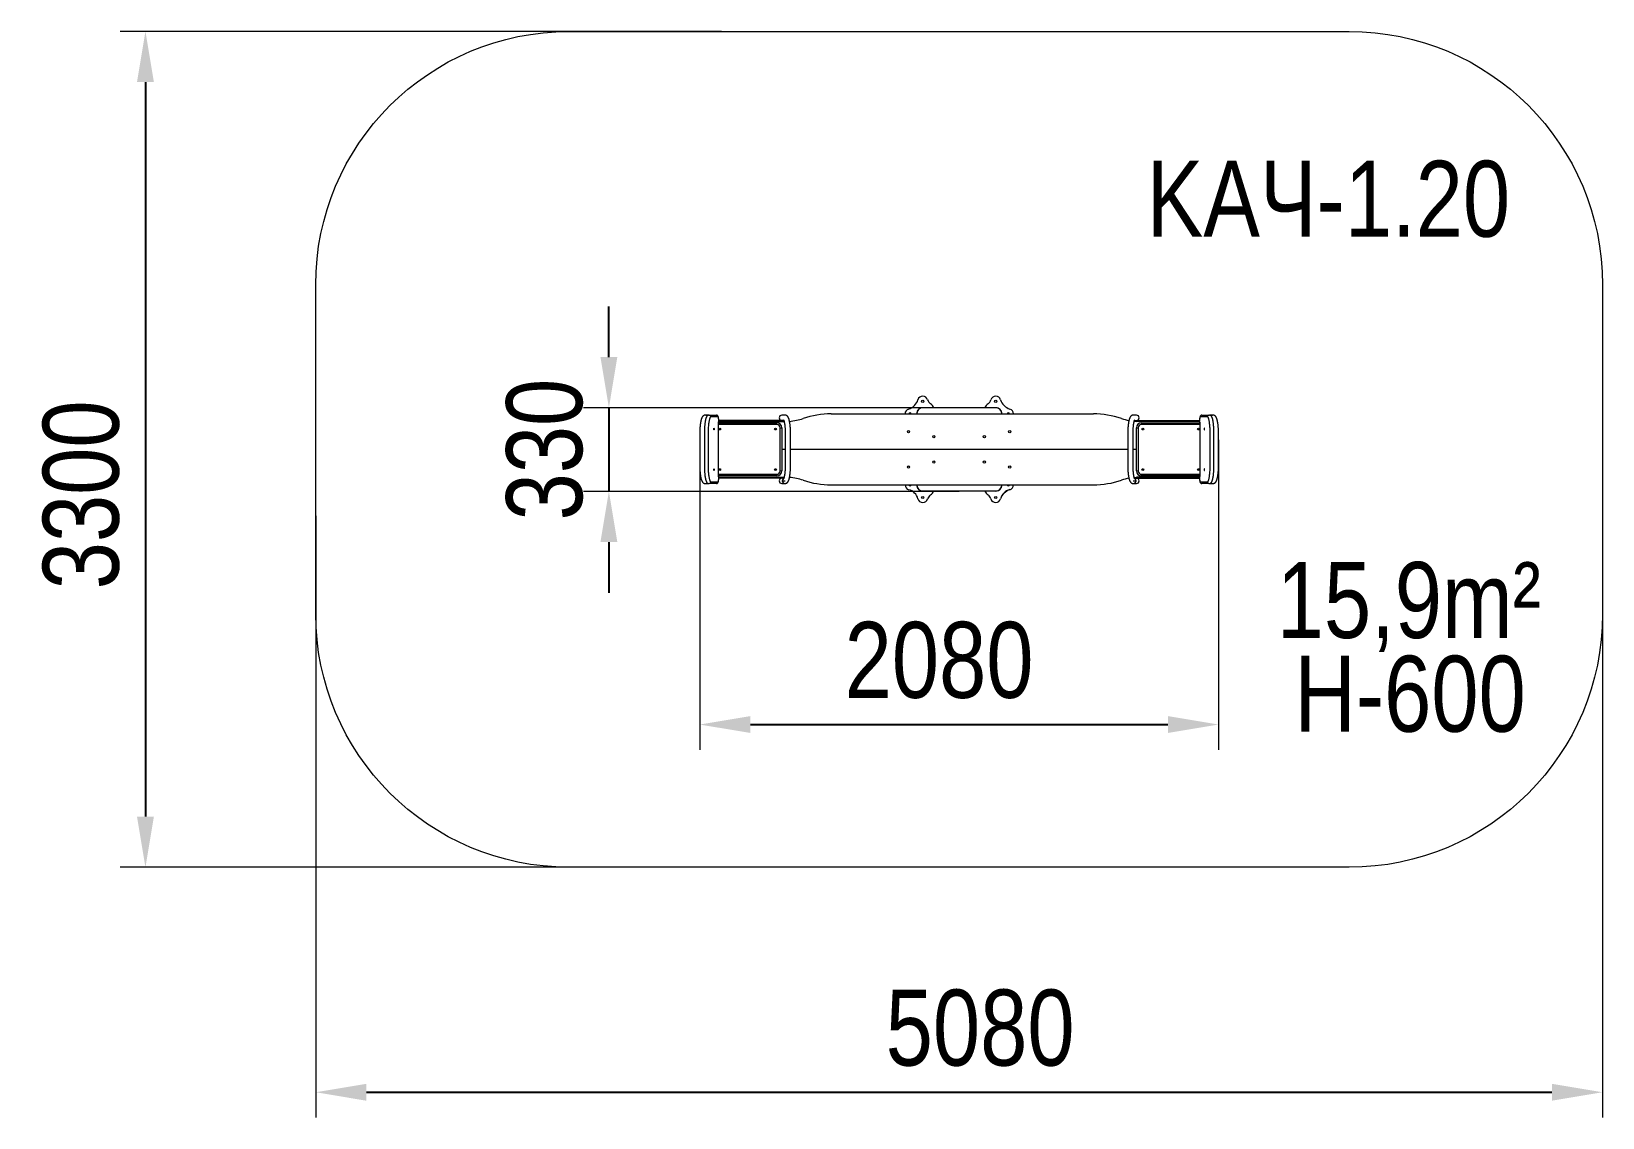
# Model space of a CAD drawing. Header units: millimetres. Extents: x -3667 to 2535, y -2641 to 1647.
import ezdxf

# ---------------------------------------------------------------- set-up
doc = ezdxf.new("R2010")
doc.units = ezdxf.units.MM
for name, color, linetype in [('DIKOM_АРТИКУЛ', 7, 'Continuous'), ('DIKOM_ЗОНА', 80, 'Continuous'), ('DIKOM_ОБЪЕКТ', 7, 'Continuous'), ('DIKOM_РАЗМЕР_ЗОНА', 7, 'Continuous'), ('DIKOM_РАЗМЕР_ОБЪЕКТА', 7, 'Continuous')]:
    doc.layers.add(name, color=color, linetype=linetype)
doc.styles.add('style1', font='arialbd.ttf', dxfattribs={"width": 0.8})
doc.dimstyles.new('1-50', dxfattribs={"dimtxt": 300, "dimasz": 200, "dimexe": 100, "dimexo": 0, "dimgap": 100, "dimtad": 1, "dimtxsty": 'style1', "dimcen": 200, "dimclrd": 7, "dimclre": 7, "dimclrt": 7, "dimadec": 1, "dimazin": 2, "dimtfac": 1, "dimtmove": 0, "dimatfit": 2, "dimfxl": 0, "dimlwd": 25, "dimlwe": 18, "dimarcsym": 0})

# ---------------------------------------------------------------- blocks, each defined once
blk = doc.blocks.new('*D9')
at = {"layer": 'Defpoints', "color": 0, "transparency": 16777216}
for p in [(-2545.1, -266), (2534.9, -451.8), (2534.9, -2541.2)]:
    blk.add_point(p, dxfattribs=at)
at = {"layer": 'DIKOM_РАЗМЕР_ЗОНА', "color": 7, "lineweight": 18, "transparency": 16777216}
for p, q in [((-2545.1, -266), (-2545.1, -2641.2)), ((2534.9, -451.8), (2534.9, -2641.2))]:
    blk.add_line(p, q, dxfattribs=at)
at = {"layer": 'DIKOM_РАЗМЕР_ЗОНА', "color": 7, "lineweight": 25, "transparency": 16777216}
blk.add_line((-2345.1, -2541.2), (2334.9, -2541.2), dxfattribs=at)
at = {"layer": 'DIKOM_РАЗМЕР_ЗОНА', "color": 7, "transparency": 16777216}
for points in [[(-2345.1, -2507.9), (-2345.1, -2574.6), (-2545.1, -2541.2)], [(2334.9, -2507.9), (2334.9, -2574.6), (2534.9, -2541.2)]]:
    blk.add_solid(points, dxfattribs=at)
at = {"layer": 'DIKOM_РАЗМЕР_ЗОНА', "color": 7, "transparency": 16777216, "insert": (77.8, -2288.1), "char_height": 300, "attachment_point": 5, "style": 'style1'}
blk.add_mtext('{\\fArial|b0|i0|c204|p34;5080}', dxfattribs=at)
blk = doc.blocks.new('*D10')
at = {"layer": 'Defpoints', "color": 0, "transparency": 16777216}
for p in [(-943.5, 1646.9), (-3217.2, -1653.1), (-1162.3, -1653.1)]:
    blk.add_point(p, dxfattribs=at)
at = {"layer": 'DIKOM_РАЗМЕР_ЗОНА', "color": 7, "lineweight": 18, "transparency": 16777216}
for p, q in [((-943.5, 1646.9), (-3317.2, 1646.9)), ((-1162.3, -1653.1), (-3317.2, -1653.1))]:
    blk.add_line(p, q, dxfattribs=at)
at = {"layer": 'DIKOM_РАЗМЕР_ЗОНА', "color": 7, "lineweight": 25, "transparency": 16777216}
blk.add_line((-3217.2, 1446.9), (-3217.2, -1453.1), dxfattribs=at)
at = {"layer": 'DIKOM_РАЗМЕР_ЗОНА', "color": 7, "transparency": 16777216}
for points in [[(-3250.5, 1446.9), (-3183.8, 1446.9), (-3217.2, 1646.9)], [(-3250.5, -1453.1), (-3183.8, -1453.1), (-3217.2, -1653.1)]]:
    blk.add_solid(points, dxfattribs=at)
at = {"layer": 'DIKOM_РАЗМЕР_ЗОНА', "color": 7, "transparency": 16777216, "insert": (-3470.4, -182.7), "char_height": 300, "attachment_point": 5, "rotation": 90, "style": 'style1'}
blk.add_mtext('{\\fArial|b0|i0|c204|p34;3300}', dxfattribs=at)
blk = doc.blocks.new('*D11')
at = {"layer": 'Defpoints', "color": 0, "transparency": 16777216}
for p in [(-1029.2, 34.4), (1019, 34.4), (1019, -1089.5)]:
    blk.add_point(p, dxfattribs=at)
at = {"layer": 'DIKOM_РАЗМЕР_ОБЪЕКТА', "color": 7, "lineweight": 18, "transparency": 16777216}
for p, q in [((-1029.2, 34.4), (-1029.2, -1189.5)), ((1019, 34.4), (1019, -1189.5))]:
    blk.add_line(p, q, dxfattribs=at)
at = {"layer": 'DIKOM_РАЗМЕР_ОБЪЕКТА', "color": 7, "lineweight": 25, "transparency": 16777216}
blk.add_line((-829.2, -1089.5), (819, -1089.5), dxfattribs=at)
at = {"layer": 'DIKOM_РАЗМЕР_ОБЪЕКТА', "color": 7, "transparency": 16777216}
for points in [[(-829.2, -1056.1), (-829.2, -1122.8), (-1029.2, -1089.5)], [(819, -1056.1), (819, -1122.8), (1019, -1089.5)]]:
    blk.add_solid(points, dxfattribs=at)
at = {"layer": 'DIKOM_РАЗМЕР_ОБЪЕКТА', "color": 7, "transparency": 16777216, "insert": (-84.4, -836.3), "char_height": 300, "attachment_point": 5, "style": 'style1'}
blk.add_mtext('{\\fArial|b0|i0|c204|p34;2080}', dxfattribs=at)
blk = doc.blocks.new('*D12')
at = {"layer": 'Defpoints', "color": 0, "transparency": 16777216}
for p in [(-4.6, 160.9), (-1387.7, -169.1), (-4.6, -169.1)]:
    blk.add_point(p, dxfattribs=at)
at = {"layer": 'DIKOM_РАЗМЕР_ОБЪЕКТА', "color": 7, "lineweight": 25, "transparency": 16777216}
for p, q in [((-1387.7, 360.9), (-1387.7, 560.9)), ((-1387.7, 160.9), (-1387.7, -169.1)), ((-1387.7, -369.1), (-1387.7, -569.1))]:
    blk.add_line(p, q, dxfattribs=at)
at = {"layer": 'DIKOM_РАЗМЕР_ОБЪЕКТА', "color": 7, "lineweight": 18, "transparency": 16777216}
for p, q in [((-4.6, 160.9), (-1487.7, 160.9)), ((-4.6, -169.1), (-1487.7, -169.1))]:
    blk.add_line(p, q, dxfattribs=at)
at = {"layer": 'DIKOM_РАЗМЕР_ОБЪЕКТА', "color": 7, "transparency": 16777216}
for points in [[(-1421, 360.9), (-1354.4, 360.9), (-1387.7, 160.9)], [(-1421, -369.1), (-1354.4, -369.1), (-1387.7, -169.1)]]:
    blk.add_solid(points, dxfattribs=at)
at = {"layer": 'DIKOM_РАЗМЕР_ОБЪЕКТА', "color": 7, "transparency": 16777216, "insert": (-1641, -4.1), "char_height": 300, "attachment_point": 5, "rotation": 90, "style": 'style1'}
blk.add_mtext('{\\fArial|b0|i0|c204|p34;330}', dxfattribs=at)

msp = doc.modelspace()

# ---------------------------------------------------------------- linework, layer by layer
at = {"layer": 'DIKOM_ЗОНА', "color": 3, "lineweight": 15}
msp.add_lwpolyline([(-1545.079, 1646.922), (1534.921, 1646.922, -0.41421356), (2534.921, 646.922), (2534.921, -653.078, -0.41421356), (1534.921, -1653.078), (-1545.079, -1653.078, -0.41421356), (-2545.079, -653.078), (-2545.079, 646.922, -0.41421356)], format="xyb", close=True, dxfattribs=at)
at = {"layer": 'DIKOM_ОБЪЕКТ', "color": 7, "linetype": 'Continuous', "lineweight": 15}
for p, q in [((-993.273, 131.922), (-1007.236, 131.922)), ((-993.273, 131.922), (-991.303, 131.922)), ((-991.303, 131.922), (-963.519, 131.922)), ((-957.118, 125.422), (-984.902, 125.422)), ((-692.399, 131.922), (-705.162, 131.922)), ((-510.02, 136.922), (524.862, 136.922)), ((139.421, 160.922), (-148.579, 160.922)), ((695.004, 131.922), (682.241, 131.922)), ((974.744, 125.422), (946.96, 125.422)), ((953.361, 131.922), (981.145, 131.922)), ((981.145, 131.922), (983.114, 131.922)), ((997.078, 131.922), (983.114, 131.922)), ((-955.121, -104.078), (-955.121, 97.922)), ((-955.121, 97.922), (-955.022, 97.922)), ((-955.022, -104.078), (-955.022, 97.922)), ((-725.079, 95.422), (-955.022, 95.422)), ((-954.88, 101.922), (-725.079, 101.922)), ((-954.329, 106.093), (-954.045, 106.532)), ((-953.991, 106.922), (-696.008, 106.922)), ((-699.872, 110.922), (-953.879, 110.922)), ((-725.079, 95.422), (-725.079, 101.922)), ((-711.579, 81.922), (-705.079, 81.922)), ((-711.579, -88.078), (-711.579, 81.922)), ((-705.079, 81.922), (-705.079, -88.078)), ((-699.872, 110.922), (-697.169, 110.922)), ((687.01, 110.922), (689.714, 110.922)), ((689.714, 110.922), (943.725, 110.922)), ((943.833, 106.922), (694.921, 106.922)), ((694.921, 81.922), (701.421, 81.922)), ((694.921, -88.078), (694.921, 81.922)), ((701.421, 81.922), (701.421, -88.078)), ((714.921, 95.422), (714.921, 101.922)), ((714.921, 101.922), (944.718, 101.922)), ((944.864, 95.422), (714.921, 95.422)), ((944.168, 106.097), (943.887, 106.532)), ((944.864, 97.922), (944.864, -104.078)), ((944.864, 97.922), (944.963, 97.922)), ((944.963, 97.922), (944.963, -104.078)), ((-1029.197, 55.422), (-1029.197, -61.578)), ((-1010.799, 61.922), (-1010.799, -68.078)), ((-995.928, 61.922), (-995.928, -68.078)), ((-691.438, 55.422), (-691.438, -61.578)), ((-670.438, -61.578), (-670.438, 55.422)), ((660.28, 55.422), (660.28, -61.578)), ((681.28, -61.578), (681.28, 55.422)), ((985.77, -68.078), (985.77, 61.922)), ((1000.641, -68.078), (1000.641, 61.922)), ((1019.039, -61.578), (1019.039, 55.422)), ((-691.438, -3.078), (-705.079, -3.078)), ((660.28, -3.078), (-670.438, -3.078)), ((694.921, -3.078), (681.28, -3.078)), ((-955.121, -104.078), (-955.022, -104.078)), ((-955.022, -101.578), (-725.079, -101.578)), ((-725.079, -108.078), (-954.876, -108.078)), ((-954.045, -112.687), (-954.326, -112.252)), ((-953.991, -113.078), (-696.017, -113.078)), ((-699.872, -117.078), (-953.883, -117.078)), ((-725.079, -108.078), (-725.079, -101.578)), ((-711.579, -88.078), (-705.079, -88.078)), ((-697.169, -117.078), (-699.872, -117.078)), ((689.714, -117.078), (687.011, -117.078)), ((689.714, -117.078), (943.721, -117.078)), ((694.921, -88.078), (701.421, -88.078)), ((943.833, -113.078), (694.921, -113.078)), ((714.921, -108.078), (714.921, -101.578)), ((714.921, -101.578), (944.864, -101.578)), ((944.722, -108.078), (714.921, -108.078)), ((944.173, -112.244), (943.887, -112.687)), ((944.864, -104.078), (944.963, -104.078)), ((-1007.236, -138.078), (-993.273, -138.078)), ((-993.273, -138.078), (-991.303, -138.078)), ((-963.519, -138.078), (-991.303, -138.078)), ((-984.902, -131.578), (-957.118, -131.578)), ((-705.162, -127.578), (-692.399, -127.578)), ((-705.162, -138.078), (-692.399, -138.078)), ((-510.02, -143.078), (524.862, -143.078)), ((-148.579, -167.078), (139.421, -167.078)), ((682.241, -127.578), (695.004, -127.578)), ((682.241, -138.078), (695.004, -138.078)), ((946.96, -131.578), (974.744, -131.578)), ((981.145, -138.078), (953.361, -138.078)), ((981.145, -138.078), (983.114, -138.078)), ((983.114, -138.078), (997.078, -138.078))]:
    msp.add_line(p, q, dxfattribs=at)
at = {"layer": 'DIKOM_ОБЪЕКТ', "color": 7, "linetype": 'Continuous', "lineweight": 15, "flags": 128}
for points in [[(-984.902, 125.422), (-985.726, 125.245), (-986.545, 124.713), (-987.355, 123.83), (-988.152, 122.601), (-988.93, 121.033), (-989.686, 119.134), (-990.415, 116.915), (-991.113, 114.389), (-991.777, 111.569), (-992.402, 108.471), (-992.985, 105.113), (-993.523, 101.514), (-994.012, 97.693), (-994.451, 93.672), (-994.836, 89.474), (-995.166, 85.122), (-995.438, 80.639), (-995.652, 76.053), (-995.805, 71.387), (-995.898, 66.668), (-995.928, 61.922)], [(-953.917, 108.477), (-953.992, 111.191), (-954.136, 113.81), (-954.346, 116.277), (-954.618, 118.538), (-954.944, 120.543), (-955.318, 122.247), (-955.732, 123.613), (-956.177, 124.611), (-956.642, 125.218), (-957.118, 125.422)], [(946.96, 125.422), (946.484, 125.218), (946.019, 124.611), (945.574, 123.613), (945.16, 122.247), (944.786, 120.543), (944.459, 118.538), (944.188, 116.277), (943.978, 113.81), (943.834, 111.191), (943.759, 108.477)], [(985.77, 61.922), (985.739, 66.668), (985.647, 71.387), (985.494, 76.053), (985.28, 80.639), (985.008, 85.122), (984.678, 89.474), (984.293, 93.672), (983.854, 97.693), (983.365, 101.514), (982.827, 105.113), (982.244, 108.471), (981.619, 111.569), (980.955, 114.389), (980.257, 116.915), (979.528, 119.134), (978.772, 121.033), (977.994, 122.601), (977.197, 123.83), (976.387, 124.713), (975.568, 125.245), (974.744, 125.422)], [(-973.094, 73.422), (-973.291, 73.612), (-973.467, 74.16), (-973.602, 75.008), (-973.683, 76.063), (-973.699, 77.211), (-973.65, 78.328), (-973.541, 79.293), (-973.383, 80.001), (-973.194, 80.375), (-972.994, 80.375), (-972.804, 80.001), (-972.646, 79.293), (-972.537, 78.328), (-972.488, 77.211), (-972.504, 76.063), (-972.585, 75.008), (-972.72, 74.16), (-972.896, 73.612), (-973.094, 73.422)], [(686.078, 107.751), (687.415, 107.605), (694.921, 106.922)], [(962.935, 73.422), (963.133, 73.612), (963.309, 74.16), (963.444, 75.008), (963.525, 76.063), (963.541, 77.211), (963.492, 78.328), (963.383, 79.293), (963.225, 80.001), (963.035, 80.375), (962.835, 80.375), (962.646, 80.001), (962.488, 79.293), (962.379, 78.328), (962.33, 77.211), (962.346, 76.063), (962.427, 75.008), (962.562, 74.16), (962.738, 73.612), (962.935, 73.422)], [(-995.928, -68.078), (-995.898, -72.823), (-995.805, -77.542), (-995.652, -82.208), (-995.438, -86.795), (-995.166, -91.277), (-994.836, -95.629), (-994.451, -99.828), (-994.012, -103.848), (-993.523, -107.669), (-992.985, -111.269), (-992.402, -114.626), (-991.777, -117.724), (-991.113, -120.544), (-990.415, -123.07), (-989.686, -125.289), (-988.93, -127.188), (-988.152, -128.756), (-987.355, -129.985), (-986.545, -130.868), (-985.726, -131.4), (-984.902, -131.578)], [(-973.094, -86.578), (-973.291, -86.388), (-973.467, -85.84), (-973.602, -84.992), (-973.683, -83.937), (-973.699, -82.789), (-973.65, -81.672), (-973.541, -80.707), (-973.383, -79.999), (-973.194, -79.625), (-972.994, -79.625), (-972.804, -79.999), (-972.646, -80.707), (-972.537, -81.672), (-972.488, -82.789), (-972.504, -83.937), (-972.585, -84.992), (-972.72, -85.84), (-972.896, -86.388), (-973.094, -86.578)], [(-957.118, -131.578), (-956.642, -131.374), (-956.177, -130.766), (-955.732, -129.768), (-955.318, -128.402), (-954.944, -126.698), (-954.618, -124.693), (-954.346, -122.432), (-954.136, -119.965), (-953.992, -117.346), (-953.917, -114.632)], [(686.084, -113.906), (687.415, -113.76), (694.921, -113.078)], [(943.759, -114.632), (943.834, -117.346), (943.978, -119.965), (944.188, -122.432), (944.459, -124.693), (944.786, -126.698), (945.16, -128.402), (945.574, -129.768), (946.019, -130.766), (946.484, -131.374), (946.96, -131.578)], [(962.935, -86.578), (963.133, -86.388), (963.309, -85.84), (963.444, -84.992), (963.525, -83.937), (963.541, -82.789), (963.492, -81.672), (963.383, -80.707), (963.225, -79.999), (963.035, -79.625), (962.835, -79.625), (962.646, -79.999), (962.488, -80.707), (962.379, -81.672), (962.33, -82.789), (962.346, -83.937), (962.427, -84.992), (962.562, -85.84), (962.738, -86.388), (962.935, -86.578)], [(974.744, -131.578), (975.568, -131.4), (976.387, -130.868), (977.197, -129.985), (977.994, -128.756), (978.772, -127.188), (979.528, -125.289), (980.257, -123.07), (980.955, -120.544), (981.619, -117.724), (982.244, -114.626), (982.827, -111.269), (983.365, -107.669), (983.854, -103.848), (984.293, -99.828), (984.678, -95.629), (985.008, -91.277), (985.28, -86.795), (985.494, -82.208), (985.647, -77.542), (985.739, -72.823), (985.77, -68.078)]]:
    msp.add_lwpolyline(points, dxfattribs=at)
at = {"layer": 'DIKOM_ОБЪЕКТ', "color": 7, "linetype": 'Continuous', "lineweight": 15}
for centre, radius in [((-148.579, 186.922), 4.5), ((139.421, 186.922), 4.5), ((-950.079, 76.922), 3.5), ((-730.079, 76.922), 3.5), ((-205.079, 66.922), 4.5), ((194.921, 66.922), 4.5), ((719.921, 76.922), 3.5), ((939.921, 76.922), 3.5), ((-105.079, 46.922), 4.5), ((94.921, 46.922), 4.5), ((-105.079, -53.078), 4.5), ((94.921, -53.078), 4.5), ((-950.079, -83.078), 3.5), ((-730.079, -83.078), 3.5), ((-205.079, -73.078), 4.5), ((194.921, -73.078), 4.5), ((719.921, -83.078), 3.5), ((939.921, -83.078), 3.5), ((-148.579, -193.078), 4.5), ((139.421, -193.078), 4.5)]:
    msp.add_circle(centre, radius, dxfattribs=at)
for centre, radius, start, end in [((-220.35, 208.693), 55, 286.8744943, 343.1255057), ((-148.579, 186.922), 20, 16.2602047, 163.1255057), ((-100.579, 200.922), 30, 196.2602047, 233.1301024), ((91.421, 200.922), 30, 306.8698976, 343.7397953), ((139.421, 186.922), 20, 16.8744943, 163.7397953), ((211.191, 208.693), 55, 196.8744943, 253.1255057), ((-1007.252, 121.655), 10.268, 44.6517444, 89.9101729), ((-1007.255, 121.648), 10.274, 44.6531183, 89.8949627), ((-991.353, 125.471), 6.451, 359.564948, 89.5583522), ((-963.569, 125.471), 6.451, 359.5646485, 89.5581183), ((-705.044, 121.422), 10.501, 90.6450043, 269.3549957), ((-510.02, -213.078), 350, 90, 108.5087104), ((-198.579, 136.922), 20, 106.8744943, 180), ((-198.579, 136.922), 4.5, 0, 180), ((-148.579, 136.922), 24.5, 78.4047273, 180), ((-148.579, 136.922), 24, 90, 180), ((-148.579, 136.922), 50, 28.685402, 53.1301024), ((139.421, 136.922), 50, 126.8698976, 151.314598), ((139.421, 136.922), 24.5, 0, 101.5952727), ((139.421, 136.922), 24, 0, 90), ((189.421, 136.922), 4.5, 0, 180), ((189.421, 136.922), 20, 0, 73.1255057), ((524.862, -213.078), 350, 71.4912896, 90), ((694.886, 121.422), 10.501, 270.6450043, 89.3549957), ((953.411, 125.471), 6.451, 90.4418817, 180.4353515), ((981.195, 125.471), 6.451, 90.4416478, 180.435052), ((997.09, 121.664), 10.259, 90.0077848, 135.3915878), ((997.093, 121.658), 10.265, 90.0822415, 135.3700061), ((-920.335, 99.3), 34.814, 164.7151767, 182.267568), ((-725.079, 81.922), 20, 0, 90), ((-725.079, 81.922), 13.5, 0, 90), ((-698.361, 349.527), 243.293, 275.5987705, 288.5087104), ((713.202, 349.527), 243.293, 251.4912896, 258.6311454), ((714.921, 81.922), 20, 90, 180), ((714.921, 81.922), 13.5, 90, 180), ((910.176, 99.3), 34.814, 357.732432, 15.2848233), ((-920.335, -105.455), 34.814, 177.732426, 195.2848385), ((-725.079, -88.078), 13.5, 270, 0), ((-725.079, -88.078), 20, 270, 0), ((-705.044, -127.578), 10.501, 90.6449861, 269.3550139), ((-692.255, -127.561), 10.518, 122.21146, 269.2138891), ((-692.21, -127.546), 10.529, 122.7385531, 180.1703131), ((-698.361, -355.682), 243.293, 71.4912896, 84.4001553), ((713.202, -355.682), 243.293, 101.3696852, 108.5087104), ((682.09, -127.559), 10.52, 270.8214609, 58.0498489), ((682.09, -127.559), 10.52, 270.8229376, 57.2075459), ((714.921, -88.078), 20, 180, 270), ((694.886, -127.578), 10.501, 270.6449861, 89.3550139), ((714.921, -88.078), 13.5, 180, 270), ((910.177, -105.455), 34.814, 344.7151615, 2.267574), ((-1007.248, -127.819), 10.259, 270.0076471, 315.3917255), ((-1007.251, -127.813), 10.265, 270.0824226, 315.3702585), ((-991.353, -131.627), 6.451, 270.4416474, 0.4349867), ((-963.569, -131.627), 6.451, 270.4418814, 0.4352862), ((-692.321, -127.659), 10.418, 179.5536047, 270.2722736), ((-510.02, 206.922), 350, 251.4912896, 270), ((-198.579, -143.078), 20, 180, 255.3364156), ((-216.299, -210.798), 50, 14.6635844, 75.3364156), ((-198.579, -143.078), 4.5, 180, 0), ((-148.579, -143.078), 24.5, 180, 281.5952727), ((-148.579, -143.078), 24, 180, 270), ((-100.579, -207.078), 30, 126.8698976, 163.7397953), ((-148.579, -143.078), 50, 306.8698976, 331.314598), ((139.421, -143.078), 50, 208.685402, 233.1301024), ((91.421, -207.078), 30, 16.2602047, 53.1301024), ((139.421, -143.078), 24.5, 258.4047273, 0), ((139.421, -143.078), 24, 270, 0), ((211.191, -214.848), 55, 106.8744943, 163.1255057), ((207.141, -210.798), 50, 104.6635844, 165.3364156), ((189.421, -143.078), 4.5, 180, 0), ((189.421, -143.078), 20, 284.6635844, 0), ((524.862, 206.922), 350, 270, 288.5087104), ((953.411, -131.627), 6.451, 179.5647138, 269.5581186), ((981.195, -131.627), 6.451, 179.5650133, 269.5583526), ((997.097, -127.803), 10.275, 224.6538407, 269.8945742), ((997.094, -127.81), 10.268, 224.6519149, 269.9102366), ((-148.579, -193.078), 20, 194.6635844, 343.7397953), ((139.421, -193.078), 20, 196.2602047, 345.3364156)]:
    msp.add_arc(centre, radius, start, end, dxfattribs=at)
for points, knots in [([(-1007.236, 131.922), (-1007.867, 131.895), (-1009.15, 131.838), (-1011.006, 131.388), (-1012.743, 130.703), (-1014.313, 129.809), (-1015.724, 128.749), (-1016.996, 127.533), (-1018.164, 126.147), (-1019.274, 124.533), (-1020.367, 122.581), (-1021.46, 120.179), (-1022.504, 117.341), (-1023.456, 114.189), (-1024.292, 110.893), (-1025.031, 107.48), (-1025.694, 103.927), (-1026.292, 100.221), (-1026.831, 96.361), (-1027.315, 92.352), (-1027.744, 88.205), (-1028.118, 83.93), (-1028.438, 79.542), (-1028.703, 75.058), (-1028.912, 70.495), (-1029.066, 65.871), (-1029.161, 61.286), (-1029.194, 57.796), (-1029.196, 55.869), (-1029.197, 55.422)], [0, 0, 0, 0, 0.02271259, 0.0461361, 0.06939301, 0.0929003, 0.11716561, 0.1428637, 0.17093422, 0.20271599, 0.24009938, 0.28516533, 0.33677804, 0.38712117, 0.43463732, 0.48027768, 0.52473273, 0.56840458, 0.61153578, 0.65428072, 0.69674305, 0.7389948, 0.78108833, 0.82306246, 0.86494769, 0.9067683, 0.94854449, 0.98809144, 1, 1, 1, 1]), ([(-993.273, 131.922), (-993.79, 131.894), (-994.845, 131.837), (-996.345, 131.391), (-997.715, 130.727), (-998.937, 129.869), (-1000.043, 128.832), (-1001.081, 127.577), (-1002.098, 126.016), (-1003.109, 124.052), (-1004.079, 121.682), (-1004.974, 118.993), (-1005.773, 116.113), (-1006.491, 113.066), (-1007.144, 109.84), (-1007.74, 106.433), (-1008.283, 102.847), (-1008.774, 99.091), (-1009.213, 95.176), (-1009.601, 91.118), (-1009.936, 86.931), (-1010.217, 82.633), (-1010.445, 78.243), (-1010.618, 73.78), (-1010.735, 69.264), (-1010.792, 65.303), (-1010.797, 62.853), (-1010.799, 61.922)], [0, 0, 0, 0, 0.02424311, 0.04937664, 0.07470262, 0.10110922, 0.12971633, 0.16203951, 0.20010642, 0.24584858, 0.29748437, 0.3480002, 0.39625036, 0.44298172, 0.48874809, 0.53387834, 0.57857231, 0.62295668, 0.66711616, 0.71110897, 0.7549769, 0.79875092, 0.84245455, 0.88610658, 0.92972207, 0.97331421, 1, 1, 1, 1]), ([(-953.812, 107.854), (-953.813, 107.992), (-953.818, 108.984), (-953.866, 110.823), (-953.982, 113.321), (-954.157, 115.738), (-954.39, 118.048), (-954.684, 120.236), (-955.048, 122.3), (-955.506, 124.274), (-956.04, 125.965), (-956.659, 127.38), (-957.323, 128.513), (-958.104, 129.513), (-959.062, 130.407), (-960.2, 131.147), (-961.49, 131.671), (-962.626, 131.898), (-963.307, 131.917), (-963.519, 131.922)], [0, 0, 0, 0, 0.01194317, 0.08569743, 0.15964318, 0.23398205, 0.30902955, 0.38526955, 0.4635494, 0.54557498, 0.63544257, 0.70052769, 0.75260164, 0.8004265, 0.84607475, 0.89091377, 0.93552302, 0.97996025, 1, 1, 1, 1]), ([(-670.438, 55.422), (-670.44, 56.245), (-670.444, 58.631), (-670.495, 62.575), (-670.608, 67.226), (-670.778, 71.828), (-671.003, 76.36), (-671.283, 80.805), (-671.617, 85.144), (-672.004, 89.362), (-672.444, 93.443), (-672.938, 97.372), (-673.484, 101.14), (-674.085, 104.737), (-674.743, 108.158), (-675.466, 111.403), (-676.264, 114.483), (-677.161, 117.418), (-678.202, 120.25), (-679.345, 122.754), (-680.567, 124.868), (-681.776, 126.544), (-683.043, 127.954), (-684.419, 129.165), (-685.929, 130.189), (-687.578, 131.009), (-689.411, 131.611), (-691.047, 131.89), (-692.07, 131.915), (-692.399, 131.922)], [0, 0, 0, 0, 0.02196036, 0.06369455, 0.10544551, 0.14722303, 0.18904401, 0.23092767, 0.27289623, 0.31497735, 0.35720586, 0.39962685, 0.44230134, 0.48531383, 0.52878542, 0.57289594, 0.61792409, 0.66432016, 0.71282482, 0.76450783, 0.80438675, 0.83727589, 0.86605603, 0.89220519, 0.91670681, 0.94021788, 0.96316528, 0.98818212, 1, 1, 1, 1]), ([(682.241, 131.922), (681.609, 131.895), (680.326, 131.838), (678.47, 131.388), (676.734, 130.703), (675.164, 129.809), (673.753, 128.749), (672.481, 127.533), (671.312, 126.147), (670.203, 124.533), (669.11, 122.581), (668.017, 120.179), (666.972, 117.341), (666.02, 114.189), (665.185, 110.893), (664.446, 107.48), (663.783, 103.927), (663.185, 100.221), (662.645, 96.361), (662.162, 92.352), (661.733, 88.205), (661.359, 83.93), (661.039, 79.542), (660.774, 75.058), (660.565, 70.495), (660.411, 65.871), (660.315, 61.286), (660.282, 57.796), (660.28, 55.869), (660.28, 55.422)], [0, 0, 0, 0, 0.0227122, 0.04613572, 0.06939263, 0.09289993, 0.11716524, 0.14286358, 0.1709341, 0.20271572, 0.24009911, 0.28516519, 0.33677791, 0.38712097, 0.4346372, 0.48027758, 0.52473257, 0.56840455, 0.61153565, 0.65428066, 0.69674295, 0.73899475, 0.78108826, 0.82306242, 0.86494768, 0.90676827, 0.94854447, 0.98809144, 1, 1, 1, 1]), ([(953.361, 131.922), (952.873, 131.893), (951.915, 131.835), (950.579, 131.396), (949.414, 130.771), (948.431, 129.996), (947.617, 129.121), (946.939, 128.156), (946.349, 127.06), (945.788, 125.694), (945.288, 124.044), (944.854, 122.12), (944.496, 120.041), (944.204, 117.813), (943.972, 115.423), (943.803, 112.956), (943.694, 110.428), (943.657, 108.712), (943.652, 107.852), (943.652, 107.848)], [0, 0, 0, 0, 0.04606234, 0.09055627, 0.13335367, 0.17557798, 0.21851617, 0.2640777, 0.31550208, 0.3785695, 0.46302472, 0.54394837, 0.61982747, 0.69935798, 0.77611023, 0.85134825, 0.92574528, 0.99969142, 1, 1, 1, 1]), ([(1000.641, 61.922), (1000.639, 62.722), (1000.635, 65.04), (1000.585, 68.87), (1000.473, 73.387), (1000.305, 77.851), (1000.082, 82.242), (999.806, 86.54), (999.477, 90.726), (999.096, 94.783), (998.664, 98.692), (998.182, 102.44), (997.65, 106.011), (997.069, 109.394), (996.437, 112.58), (995.751, 115.565), (995.004, 118.348), (994.183, 120.939), (993.257, 123.358), (992.236, 125.498), (991.144, 127.28), (990.021, 128.692), (988.856, 129.81), (987.595, 130.707), (986.216, 131.379), (984.71, 131.833), (983.65, 131.893), (983.114, 131.922)], [0, 0, 0, 0, 0.02292476, 0.06649814, 0.1100857, 0.15369179, 0.19732843, 0.24100913, 0.28474986, 0.32856973, 0.37249397, 0.41655437, 0.46079468, 0.50527484, 0.55008084, 0.59533982, 0.64124721, 0.6881136, 0.73644649, 0.78702584, 0.83133469, 0.86690982, 0.89740304, 0.92480521, 0.95036723, 0.97494496, 1, 1, 1, 1]), ([(1019.039, 55.422), (1019.037, 56.245), (1019.032, 58.631), (1018.982, 62.575), (1018.869, 67.226), (1018.699, 71.828), (1018.474, 76.36), (1018.194, 80.805), (1017.86, 85.144), (1017.473, 89.362), (1017.032, 93.443), (1016.539, 97.372), (1015.993, 101.14), (1015.392, 104.737), (1014.733, 108.158), (1014.011, 111.403), (1013.213, 114.483), (1012.316, 117.418), (1011.275, 120.25), (1010.131, 122.754), (1008.91, 124.868), (1007.701, 126.544), (1006.433, 127.954), (1005.058, 129.165), (1003.548, 130.189), (1001.899, 131.009), (1000.066, 131.611), (998.43, 131.89), (997.406, 131.915), (997.078, 131.922)], [0, 0, 0, 0, 0.02196037, 0.06369457, 0.10544554, 0.1472231, 0.18904407, 0.23092774, 0.27289636, 0.31497745, 0.35720598, 0.39962703, 0.44230161, 0.48531404, 0.52878565, 0.57289599, 0.61792436, 0.66432045, 0.71282513, 0.76450828, 0.80438693, 0.83727642, 0.86605637, 0.89220553, 0.91670716, 0.94021824, 0.96316565, 0.98818211, 1, 1, 1, 1]), ([(-955.022, 97.922), (-955.021, 98.223), (-955.017, 99.095), (-954.973, 100.519), (-954.877, 102.108), (-954.742, 103.525), (-954.59, 104.65), (-954.44, 105.457), (-954.334, 105.91), (-954.265, 106.107), (-954.282, 106.067), (-954.284, 106.061)], [0, 0, 0, 0, 0.07894554, 0.22936084, 0.37868828, 0.52529349, 0.66722511, 0.7858499, 0.8919183, 0.98496397, 1, 1, 1, 1]), ([(-953.917, 108.477), (-953.916, 108.474), (-953.913, 108.464), (-953.904, 108.425), (-953.872, 108.275), (-953.778, 107.666), (-953.926, 107.036), (-954.045, 106.532)], [0, 0, 0, 0, 0.00526189, 0.01757999, 0.06405759, 0.25187479, 1, 1, 1, 1]), ([(-953.917, 108.477), (-953.916, 108.475), (-953.911, 108.459), (-953.893, 108.407), (-953.848, 108.238), (-953.79, 108.052), (-953.824, 107.887), (-953.831, 107.853)], [0, 0, 0, 0, 0.01244593, 0.07828721, 0.26780928, 0.84962796, 1, 1, 1, 1]), ([(-698.234, 113.447), (-698.23, 113.442), (-698.222, 113.43), (-698.047, 113.12), (-697.773, 112.536), (-697.409, 111.636), (-696.982, 110.415), (-696.51, 108.862), (-696.01, 106.978), (-695.498, 104.774), (-694.988, 102.265), (-694.489, 99.47), (-694.01, 96.41), (-693.56, 93.107), (-693.143, 89.583), (-692.765, 85.863), (-692.428, 81.968), (-692.137, 77.924), (-691.893, 73.753), (-691.7, 69.479), (-691.557, 65.127), (-691.469, 60.797), (-691.44, 57.553), (-691.438, 55.786), (-691.438, 55.422)], [0, 0, 0, 0, 0.02427446, 0.05833956, 0.09508058, 0.13454429, 0.17657643, 0.22088512, 0.26711355, 0.31490381, 0.36393235, 0.41392881, 0.46467552, 0.5160028, 0.56777989, 0.61990603, 0.67230343, 0.72491126, 0.77768199, 0.8305765, 0.88356354, 0.93661605, 0.98694021, 1, 1, 1, 1]), ([(681.28, 55.422), (681.281, 56.201), (681.286, 58.459), (681.334, 62.191), (681.441, 66.588), (681.601, 70.924), (681.812, 75.177), (682.073, 79.322), (682.381, 83.336), (682.735, 87.197), (683.131, 90.88), (683.566, 94.363), (684.034, 97.624), (684.531, 100.64), (685.049, 103.389), (685.58, 105.849), (686.112, 107.997), (686.631, 109.813), (687.116, 111.277), (687.529, 112.337), (687.839, 113.021), (688.046, 113.403), (688.072, 113.442), (688.085, 113.461)], [0, 0, 0, 0, 0.0279277, 0.08103788, 0.13413578, 0.18719213, 0.24018436, 0.29308691, 0.34587031, 0.39849878, 0.45092817, 0.50310372, 0.55495465, 0.60638983, 0.6572897, 0.70749832, 0.75680973, 0.80495921, 0.85161319, 0.89637745, 0.93403477, 0.96915157, 1, 1, 1, 1]), ([(943.674, 107.848), (943.667, 107.884), (943.632, 108.051), (943.69, 108.238), (943.735, 108.407), (943.752, 108.459), (943.758, 108.475), (943.759, 108.477)], [0, 0, 0, 0, 0.15698148, 0.73427406, 0.92232181, 0.98765089, 1, 1, 1, 1]), ([(943.887, 106.532), (943.768, 107.036), (943.619, 107.666), (943.714, 108.275), (943.746, 108.425), (943.755, 108.464), (943.758, 108.474), (943.759, 108.477)], [0, 0, 0, 0, 0.74812521, 0.93594241, 0.98242001, 0.99473811, 1, 1, 1, 1]), ([(944.124, 106.067), (944.122, 106.071), (944.107, 106.108), (944.165, 105.944), (944.26, 105.556), (944.397, 104.856), (944.54, 103.877), (944.675, 102.628), (944.781, 101.16), (944.851, 99.566), (944.86, 98.464), (944.864, 97.922)], [0, 0, 0, 0, 0.00971431, 0.09614574, 0.19474312, 0.30720519, 0.43255284, 0.56808008, 0.71070197, 0.85779403, 1, 1, 1, 1]), ([(-1029.197, -61.578), (-1029.195, -62.4), (-1029.19, -64.786), (-1029.14, -68.73), (-1029.027, -73.382), (-1028.857, -77.983), (-1028.632, -82.516), (-1028.352, -86.96), (-1028.018, -91.3), (-1027.631, -95.517), (-1027.19, -99.598), (-1026.697, -103.528), (-1026.151, -107.295), (-1025.55, -110.892), (-1024.892, -114.313), (-1024.169, -117.558), (-1023.371, -120.638), (-1022.474, -123.574), (-1021.433, -126.406), (-1020.289, -128.909), (-1019.068, -131.023), (-1017.859, -132.699), (-1016.592, -134.109), (-1015.216, -135.32), (-1013.706, -136.344), (-1012.057, -137.164), (-1010.224, -137.766), (-1008.588, -138.045), (-1007.564, -138.07), (-1007.236, -138.078)], [0, 0, 0, 0, 0.02196036, 0.06369451, 0.10544553, 0.14722304, 0.18904399, 0.23092765, 0.27289625, 0.31497732, 0.35720583, 0.39962687, 0.44230136, 0.48531386, 0.52878545, 0.57289581, 0.61792413, 0.66432016, 0.71282489, 0.76450799, 0.80438662, 0.8372761, 0.86605603, 0.89220519, 0.91670678, 0.94021789, 0.96316527, 0.98818172, 1, 1, 1, 1]), ([(-691.438, -61.578), (-691.44, -62.356), (-691.444, -64.615), (-691.492, -68.346), (-691.599, -72.743), (-691.759, -77.079), (-691.97, -81.332), (-692.231, -85.477), (-692.54, -89.492), (-692.893, -93.352), (-693.289, -97.035), (-693.724, -100.518), (-694.192, -103.779), (-694.689, -106.795), (-695.207, -109.544), (-695.738, -112.004), (-696.271, -114.152), (-696.789, -115.968), (-697.274, -117.432), (-697.687, -118.493), (-697.997, -119.176), (-698.204, -119.558), (-698.231, -119.598), (-698.243, -119.616)], [0, 0, 0, 0, 0.02792775, 0.08103788, 0.13413582, 0.18719213, 0.24018436, 0.29308691, 0.3458703, 0.39849878, 0.45092817, 0.50310371, 0.55495465, 0.60638982, 0.65728969, 0.70749832, 0.75680972, 0.8049592, 0.85161318, 0.89637744, 0.93403478, 0.96915157, 1, 1, 1, 1]), ([(-692.399, -138.078), (-691.767, -138.05), (-690.485, -137.993), (-688.629, -137.543), (-686.892, -136.858), (-685.322, -135.964), (-683.911, -134.904), (-682.639, -133.688), (-681.47, -132.302), (-680.361, -130.688), (-679.268, -128.736), (-678.175, -126.334), (-677.13, -123.497), (-676.178, -120.344), (-675.343, -117.048), (-674.604, -113.635), (-673.941, -110.082), (-673.343, -106.376), (-672.803, -102.516), (-672.32, -98.508), (-671.891, -94.36), (-671.517, -90.085), (-671.197, -85.697), (-670.932, -81.214), (-670.723, -76.65), (-670.569, -72.026), (-670.474, -67.441), (-670.441, -63.951), (-670.439, -62.024), (-670.438, -61.578)], [0, 0, 0, 0, 0.0227122, 0.04613572, 0.06939263, 0.09289993, 0.11716524, 0.1428636, 0.17093415, 0.20271574, 0.2400991, 0.2851651, 0.33677792, 0.38712097, 0.43463721, 0.48027759, 0.52473257, 0.56840456, 0.6115356, 0.65428066, 0.69674295, 0.73899475, 0.7810882, 0.82306243, 0.86494768, 0.90676827, 0.94854444, 0.98809141, 1, 1, 1, 1]), ([(660.28, -61.578), (660.282, -62.4), (660.286, -64.786), (660.337, -68.73), (660.45, -73.382), (660.62, -77.983), (660.845, -82.516), (661.125, -86.96), (661.459, -91.3), (661.846, -95.517), (662.286, -99.598), (662.779, -103.528), (663.326, -107.295), (663.927, -110.892), (664.585, -114.313), (665.307, -117.558), (666.105, -120.638), (667.002, -123.574), (668.044, -126.406), (669.187, -128.909), (670.409, -131.023), (671.618, -132.699), (672.885, -134.109), (674.261, -135.32), (675.77, -136.344), (677.42, -137.164), (679.252, -137.766), (680.889, -138.045), (681.912, -138.07), (682.241, -138.078)], [0, 0, 0, 0, 0.02196036, 0.06369451, 0.10544554, 0.14722303, 0.189044, 0.23092766, 0.27289622, 0.31497733, 0.35720585, 0.39962683, 0.44230138, 0.48531381, 0.5287854, 0.57289596, 0.61792407, 0.6643201, 0.71282483, 0.76450781, 0.80438672, 0.83727586, 0.86605579, 0.89220519, 0.91670679, 0.9402179, 0.96316528, 0.98818211, 1, 1, 1, 1]), ([(688.076, -119.602), (688.072, -119.597), (688.064, -119.585), (687.889, -119.275), (687.615, -118.691), (687.25, -117.791), (686.824, -116.57), (686.352, -115.017), (685.852, -113.133), (685.34, -110.93), (684.829, -108.421), (684.33, -105.625), (683.852, -102.565), (683.402, -99.262), (682.985, -95.738), (682.606, -92.018), (682.27, -88.123), (681.979, -84.079), (681.735, -79.908), (681.542, -75.634), (681.399, -71.282), (681.311, -66.952), (681.282, -63.708), (681.28, -61.942), (681.28, -61.578)], [0, 0, 0, 0, 0.02427446, 0.05833957, 0.0950806, 0.13454429, 0.1765764, 0.22088513, 0.26711355, 0.31490381, 0.36393235, 0.41392881, 0.46467552, 0.5160028, 0.5677799, 0.61990603, 0.67230343, 0.72491126, 0.7776819, 0.83057655, 0.88356359, 0.936616, 0.98694016, 1, 1, 1, 1]), ([(997.078, -138.078), (997.709, -138.05), (998.992, -137.993), (1000.848, -137.543), (1002.584, -136.858), (1004.155, -135.964), (1005.565, -134.904), (1006.838, -133.688), (1008.006, -132.302), (1009.115, -130.688), (1010.209, -128.736), (1011.302, -126.334), (1012.346, -123.497), (1013.298, -120.344), (1014.134, -117.048), (1014.872, -113.635), (1015.535, -110.082), (1016.134, -106.376), (1016.673, -102.516), (1017.157, -98.508), (1017.586, -94.36), (1017.96, -90.085), (1018.28, -85.697), (1018.544, -81.214), (1018.754, -76.65), (1018.908, -72.026), (1019.003, -67.441), (1019.036, -63.951), (1019.038, -62.024), (1019.039, -61.578)], [0, 0, 0, 0, 0.0227122, 0.04613572, 0.06939264, 0.09289994, 0.11716525, 0.14286339, 0.17093394, 0.2027157, 0.24009907, 0.28516507, 0.33677779, 0.38712095, 0.43463711, 0.48027749, 0.52473255, 0.56840441, 0.61153558, 0.6542806, 0.69674294, 0.7389947, 0.78108819, 0.8230624, 0.86494764, 0.90676826, 0.94854444, 0.98809141, 1, 1, 1, 1]), ([(-1010.799, -68.078), (-1010.798, -68.877), (-1010.793, -71.195), (-1010.743, -75.026), (-1010.631, -79.542), (-1010.463, -84.007), (-1010.24, -88.397), (-1009.964, -92.695), (-1009.635, -96.882), (-1009.254, -100.938), (-1008.822, -104.848), (-1008.34, -108.595), (-1007.808, -112.166), (-1007.227, -115.549), (-1006.595, -118.735), (-1005.909, -121.72), (-1005.163, -124.503), (-1004.341, -127.094), (-1003.415, -129.513), (-1002.395, -131.653), (-1001.302, -133.435), (-1000.179, -134.847), (-999.014, -135.965), (-997.753, -136.862), (-996.374, -137.534), (-994.868, -137.988), (-993.808, -138.048), (-993.273, -138.078)], [0, 0, 0, 0, 0.02292473, 0.06649811, 0.11008566, 0.15369176, 0.19732839, 0.2410091, 0.28474983, 0.32856969, 0.37249394, 0.41655433, 0.46079465, 0.50527492, 0.55008078, 0.59533979, 0.64124722, 0.68811354, 0.73644639, 0.78702583, 0.83133468, 0.86690983, 0.89740303, 0.92480522, 0.95036725, 0.97494496, 1, 1, 1, 1]), ([(-963.519, -138.078), (-963.032, -138.048), (-962.073, -137.991), (-960.737, -137.551), (-959.572, -136.926), (-958.59, -136.151), (-957.775, -135.276), (-957.098, -134.312), (-956.507, -133.215), (-955.947, -131.849), (-955.446, -130.199), (-955.012, -128.275), (-954.655, -126.197), (-954.362, -123.968), (-954.13, -121.578), (-953.961, -119.111), (-953.853, -116.583), (-953.815, -114.867), (-953.811, -114.007), (-953.811, -114.003)], [0, 0, 0, 0, 0.04606234, 0.09055626, 0.13335358, 0.17557799, 0.21851618, 0.26407771, 0.31550209, 0.3785695, 0.46302472, 0.54394822, 0.61982748, 0.69935799, 0.77611004, 0.85134826, 0.92574528, 0.99969142, 1, 1, 1, 1]), ([(-954.282, -112.222), (-954.28, -112.226), (-954.265, -112.263), (-954.324, -112.099), (-954.418, -111.711), (-954.555, -111.011), (-954.698, -110.032), (-954.833, -108.783), (-954.939, -107.315), (-955.009, -105.721), (-955.018, -104.619), (-955.022, -104.078)], [0, 0, 0, 0, 0.00971426, 0.09614575, 0.19474319, 0.30720587, 0.4325531, 0.56808043, 0.71070241, 0.85779458, 1, 1, 1, 1]), ([(-954.045, -112.687), (-953.926, -113.191), (-953.778, -113.821), (-953.872, -114.43), (-953.904, -114.58), (-953.913, -114.619), (-953.916, -114.629), (-953.917, -114.632)], [0, 0, 0, 0, 0.74812521, 0.93594241, 0.98242001, 0.99473811, 1, 1, 1, 1]), ([(-953.832, -114.003), (-953.825, -114.039), (-953.79, -114.206), (-953.848, -114.393), (-953.893, -114.562), (-953.911, -114.615), (-953.916, -114.63), (-953.917, -114.632)], [0, 0, 0, 0, 0.15698148, 0.73427405, 0.9223218, 0.98765338, 1, 1, 1, 1]), ([(943.759, -114.632), (943.758, -114.63), (943.752, -114.615), (943.735, -114.562), (943.69, -114.393), (943.632, -114.207), (943.666, -114.042), (943.673, -114.008)], [0, 0, 0, 0, 0.01244342, 0.07828722, 0.26780929, 0.84962796, 1, 1, 1, 1]), ([(943.759, -114.632), (943.758, -114.629), (943.755, -114.619), (943.746, -114.58), (943.714, -114.43), (943.619, -113.821), (943.768, -113.191), (943.887, -112.687)], [0, 0, 0, 0, 0.00526189, 0.01757999, 0.06405759, 0.25187479, 1, 1, 1, 1]), ([(943.654, -114.009), (943.655, -114.147), (943.66, -115.139), (943.708, -116.978), (943.824, -119.476), (943.999, -121.893), (944.232, -124.203), (944.526, -126.391), (944.889, -128.455), (945.347, -130.429), (945.882, -132.12), (946.501, -133.535), (947.165, -134.669), (947.946, -135.668), (948.904, -136.562), (950.042, -137.302), (951.332, -137.826), (952.468, -138.053), (953.149, -138.072), (953.361, -138.078)], [0, 0, 0, 0, 0.01194317, 0.0856974, 0.15964314, 0.23398198, 0.30902966, 0.38526963, 0.46354946, 0.54557487, 0.63544244, 0.70052707, 0.75260162, 0.80042647, 0.8460747, 0.89091381, 0.93552305, 0.97996026, 1, 1, 1, 1]), ([(944.864, -104.078), (944.863, -104.378), (944.859, -105.25), (944.815, -106.674), (944.719, -108.263), (944.584, -109.68), (944.431, -110.805), (944.282, -111.612), (944.176, -112.065), (944.107, -112.262), (944.124, -112.222), (944.126, -112.216)], [0, 0, 0, 0, 0.07894491, 0.22936028, 0.37868777, 0.52529304, 0.66722519, 0.78584966, 0.89191809, 0.98496391, 1, 1, 1, 1]), ([(983.114, -138.078), (983.632, -138.05), (984.687, -137.992), (986.187, -137.546), (987.557, -136.882), (988.778, -136.024), (989.885, -134.987), (990.923, -133.732), (991.94, -132.171), (992.951, -130.207), (993.921, -127.837), (994.816, -125.148), (995.615, -122.269), (996.333, -119.221), (996.986, -115.996), (997.582, -112.588), (998.125, -109.002), (998.616, -105.246), (999.055, -101.331), (999.443, -97.273), (999.778, -93.086), (1000.059, -88.788), (1000.287, -84.398), (1000.46, -79.935), (1000.577, -75.419), (1000.634, -71.458), (1000.639, -69.008), (1000.641, -68.078)], [0, 0, 0, 0, 0.02424311, 0.04937665, 0.07470263, 0.10110921, 0.12971632, 0.1620395, 0.20010643, 0.2458486, 0.29748439, 0.34800012, 0.39625047, 0.44298166, 0.48874818, 0.53387837, 0.57857227, 0.6229567, 0.66711612, 0.711109, 0.75497693, 0.79875095, 0.84245458, 0.88610661, 0.9297221, 0.97331424, 1, 1, 1, 1])]:
    msp.add_open_spline(points, degree=3, knots=knots, dxfattribs=at)

# ---------------------------------------------------------------- texts
at = {"layer": 'DIKOM_АРТИКУЛ', "insert": (735.165, 1136.271), "char_height": 300, "width": 1537.52147, "attachment_point": 1, "style": 'style1'}
msp.add_mtext('{\\fArial|b0|i0|c204|p34;KAЧ-1.20}', dxfattribs=at)
at = {"layer": 'DIKOM_РАЗМЕР_ОБЪЕКТА', "char_height": 300, "width": 1216.94852, "attachment_point": 1, "style": 'style1'}
for s, insert in [('{\\fArial|b0|i0|c204|p34;15,9m²}', (1248.537, -447.878)), ('{\\fArial|b0|i0|c204|p34;H-600}', (1318.731, -817.832))]:
    msp.add_mtext(s, dxfattribs=dict(at, insert=insert))

# ---------------------------------------------------------------- dimensions: what is measured, and where the dimension line sits
at = {"layer": 'DIKOM_РАЗМЕР_ЗОНА'}
dim = msp.add_linear_dim(base=(-3217.156, -1653.078), p1=(-943.543, 1646.922), p2=(-1162.331, -1653.078), angle=90, text='{\\fArial|b0|i0|c204|p34;<>}', dimstyle='1-50', dxfattribs=at)
dim.commit()
dim.dimension.update_dxf_attribs({"geometry": '*D10', "text_midpoint": (-3217.156, -182.707), "dimtype": 160})
dim = msp.add_linear_dim(base=(2534.921, -2541.224), p1=(-2545.079, -265.975), p2=(2534.921, -451.843), text='{\\fArial|b0|i0|c204|p34;<>}', dimstyle='1-50', dxfattribs=at)
dim.commit()
dim.dimension.update_dxf_attribs({"geometry": '*D9', "text_midpoint": (77.842, -2541.224), "dimtype": 160})
at = {"layer": 'DIKOM_РАЗМЕР_ОБЪЕКТА'}
dim = msp.add_linear_dim(base=(-1387.707, -169.078), p1=(-4.579, 160.922), p2=(-4.579, -169.078), angle=90, text='{\\fArial|b0|i0|c204|p34;<>}', dimstyle='1-50', dxfattribs=at)
dim.commit()
dim.dimension.update_dxf_attribs({"geometry": '*D12', "text_midpoint": (-1387.707, -4.078), "dimtype": 160})
dim = msp.add_linear_dim(base=(1019.039, -1089.466), p1=(-1029.197, 34.364), p2=(1019.039, 34.364), text='{\\fArial|b0|i0|c204|p34;2080}', dimstyle='1-50', dxfattribs=at)
dim.commit()
dim.dimension.update_dxf_attribs({"geometry": '*D11', "text_midpoint": (-84.37, -1089.466), "dimtype": 160})

doc.saveas('drawing.dxf')
